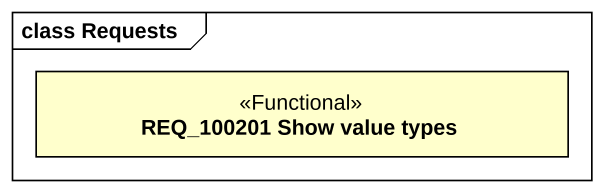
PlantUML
@startuml
mainframe class Requests
hide circle
hide empty members
class "REQ_100201 Show value types" as REQ_100201_Show_value_types <<Functional>>
@enduml
